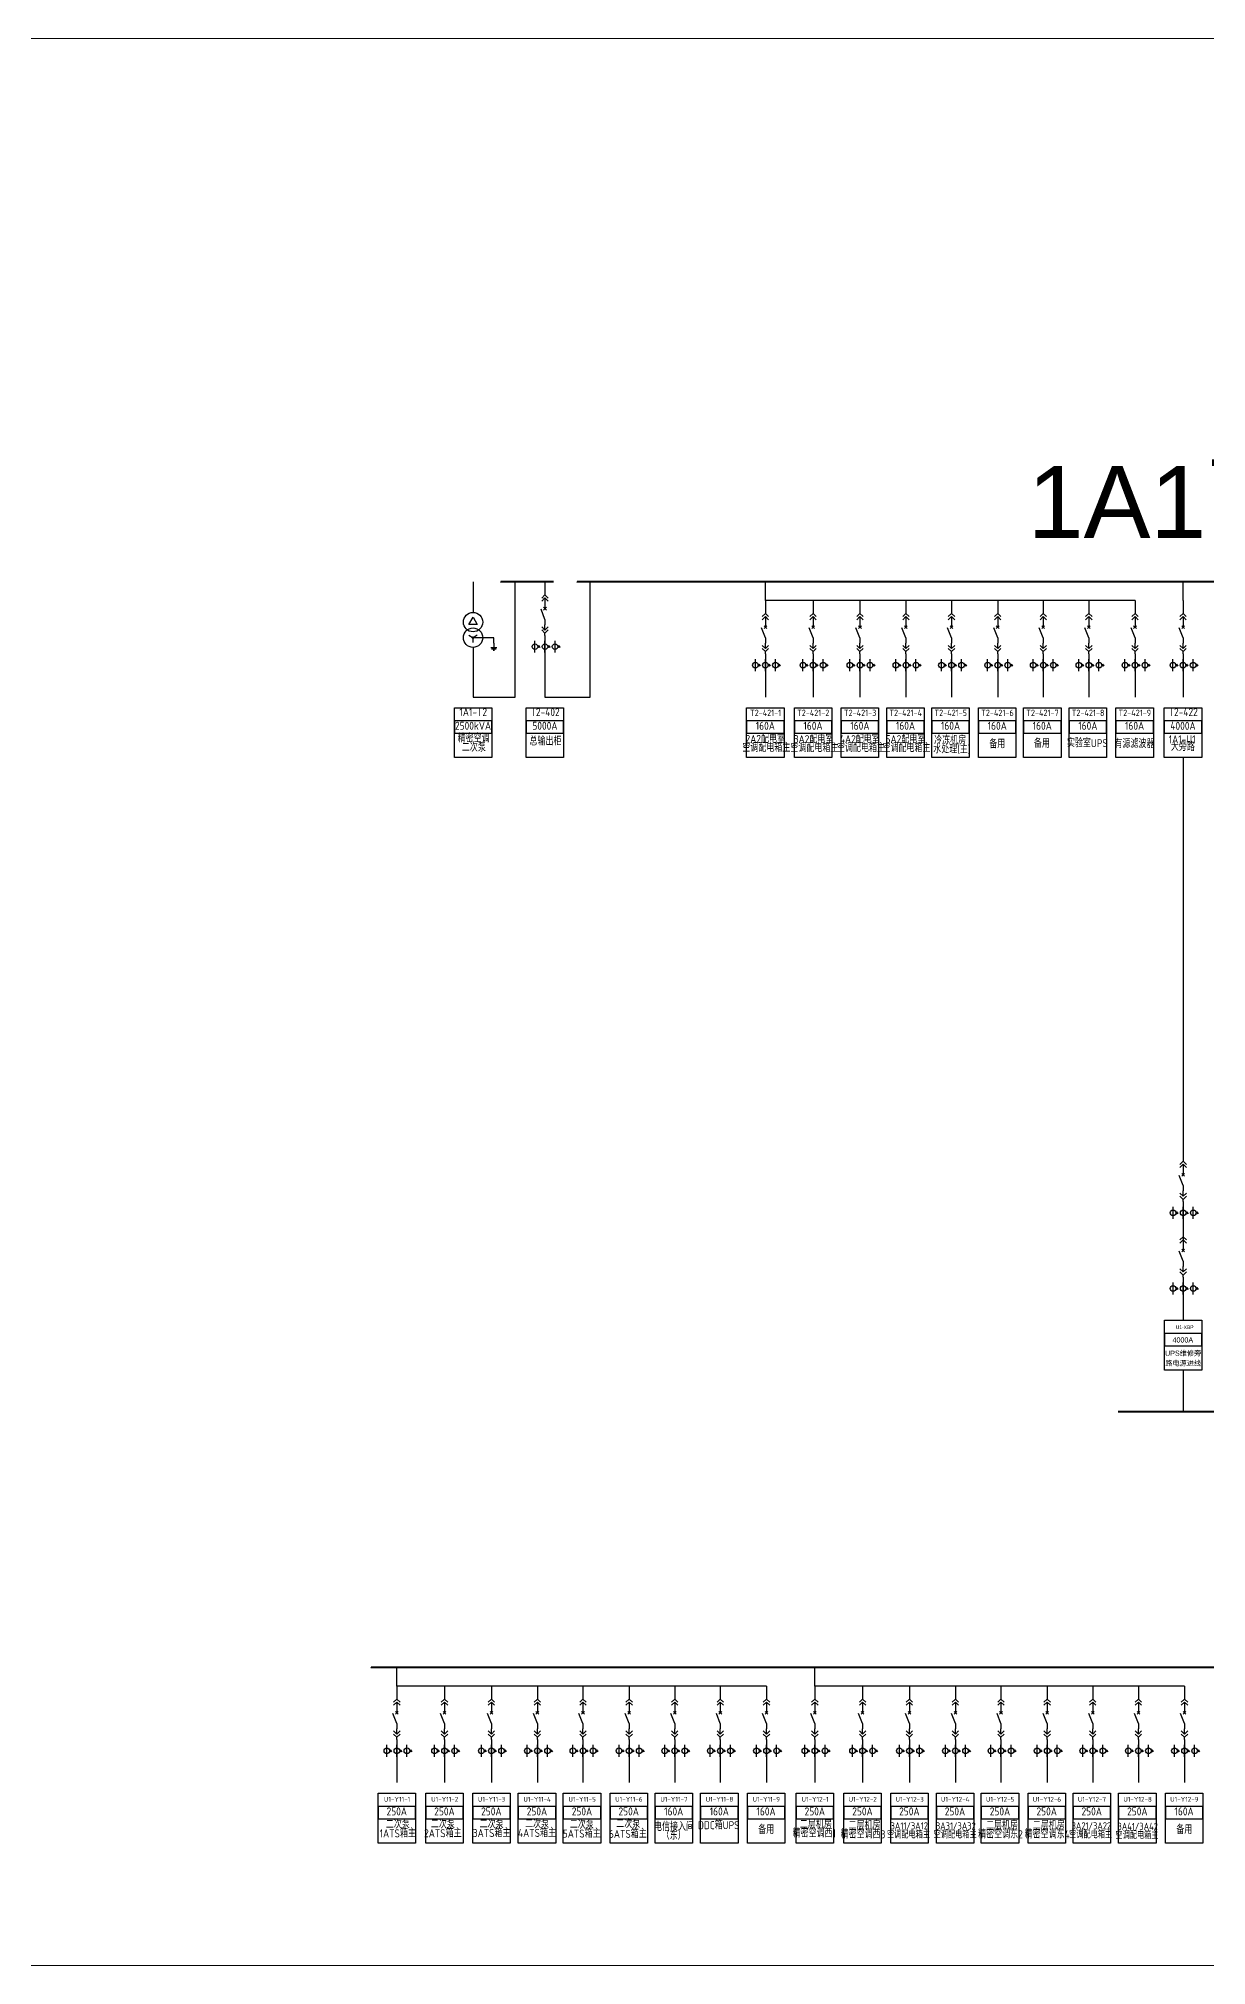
# Model space of a CAD drawing. Header units: millimetres. Extents: x -3460 to -460, y 6070 to 9130.
# Drawn here: x -2309.7 to -2147.1, y 8707.9 to 8976.1 of the extents above; entities that cross this region are included whole.
import ezdxf
from ezdxf.enums import TextEntityAlignment as Align

# ---------------------------------------------------------------- set-up
doc = ezdxf.new("R2010")
doc.units = ezdxf.units.MM
doc.header["$LTSCALE"] = 1000
doc.header["$MEASUREMENT"] = 0
doc.linetypes.add('CENTER', pattern=[2, 1.25, -0.25, 0.25, -0.25])
doc.linetypes.add('CONTINOUS', pattern=[0])
doc.styles.add('HZSONG', font='gbenor.shx', dxfattribs={"height": 1200, "bigfont": 'gbcbig.shx'})
doc.styles.get("Standard").update_dxf_attribs({"font": 'arial.ttf'})

# ---------------------------------------------------------------- blocks, each defined once
blk = doc.blocks.new('DYDQAA05')
at = {"color": 0}
blk.add_lwpolyline([(0, 0), (0, -7)], dxfattribs=at)
blk = doc.blocks.new('DYDQAA03')
at = {"color": 0}
for points in [[(0, 0), (0, -1.5)], [(-2.1, -3.6), (0, -1.5)], [(-2.1, -5.6), (0, -3.5)], [(2.1, -3.6), (0, -1.5)], [(2.1, -5.6), (0, -3.5)], [(0, -3.5), (0, -7)]]:
    blk.add_lwpolyline(points, dxfattribs=at)
blk = doc.blocks.new('DYDQAA09')
at = {"color": 0}
blk.add_lwpolyline([(0, 0), (0, -3.5)], dxfattribs=at)
blk.add_lwpolyline([(0, 0), (0, -3.5)], dxfattribs=at)
blk.add_lwpolyline([(0, 0), (0, -3.5)], dxfattribs=at)
blk.add_lwpolyline([(0, 0), (0, -3.5)], dxfattribs=at)
blk.add_lwpolyline([(0, 0), (0, -3.5)], dxfattribs=at)
blk.add_lwpolyline([(0, 0), (0, -3.5)], dxfattribs=at)
blk.add_lwpolyline([(0, 0), (0, -3.5)], dxfattribs=at)
blk.add_lwpolyline([(0, 0), (0, -3.5)], dxfattribs=at)
blk.add_lwpolyline([(0, 0), (0, -3.5)], dxfattribs=at)
blk = doc.blocks.new('DYDQ0201')
at = {"color": 0}
for points in [[(0.9, -0.9), (-0.9, 0.9)], [(-0.9, -0.9), (0.9, 0.9)], [(0, -7), (-2.6, -0.4)]]:
    blk.add_lwpolyline(points, dxfattribs=at)
blk = doc.blocks.new('DYDQAA04')
at = {"color": 0}
for points in [[(0, -3.5), (0, 0)], [(-2.1, -1.4), (0, -3.5)], [(-2.1, -3.4), (0, -5.5)], [(2.1, -1.4), (0, -3.5)], [(2.1, -3.4), (0, -5.5)], [(0, -7), (0, -5.5)]]:
    blk.add_lwpolyline(points, dxfattribs=at)
blk = doc.blocks.new('A$C03DD39B5')
for p, q in [((417, 475), (283, 392)), ((417, 422), (283, 339)), ((350, 333), (350, 467))]:
    blk.add_line(p, q)
blk.add_lwpolyline([(700, 167), (0, 167)])
blk.add_circle((350, 167), 167)

msp = doc.modelspace()

# ---------------------------------------------------------------- linework, layer by layer
at = {"color": 0}
for p, q in [((-2249.21, 8900.5, 2007.71), (-2249.21, 8896.25, -2603.24)), ((-2249.79, 8894.56, -2603.24), (-2249.21, 8895.58, -2603.24)), ((-2249.79, 8894.56, -2603.24), (-2249.21, 8895.58, -2603.24)), ((-2248.62, 8894.56, -2603.24), (-2249.79, 8894.56, -2603.24)), ((-2249.21, 8895.58, -2603.24), (-2248.62, 8894.56, -2603.24)), ((-2249.79, 8893.07, -2603.24), (-2249.21, 8892.73, -2603.24)), ((-2249.22, 8892.84, -2603.24), (-2249.31, 8892.74, -2603.24)), ((-2249.17, 8892.83, -2603.24), (-2249.3, 8892.7, -2603.24)), ((-2249.25, 8892.83, -2603.24), (-2249.3, 8892.78, -2603.24)), ((-2249.16, 8892.82, -2603.24), (-2249.29, 8892.68, -2603.24)), ((-2249.13, 8892.8, -2603.24), (-2249.27, 8892.66, -2603.24)), ((-2249.12, 8892.79, -2603.24), (-2249.26, 8892.65, -2603.24)), ((-2249.11, 8892.75, -2603.24), (-2249.22, 8892.63, -2603.24)), ((-2248.62, 8893.07, -2603.24), (-2249.21, 8892.73, -2603.24)), ((-2249.21, 8892.06, -2603.24), (-2249.21, 8892.73, -2603.24)), ((-2246.32, 8892.73, -2603.24), (-2249.21, 8892.73, -2603.24)), ((-2249.21, 8891.38, -2603.24), (-2249.21, 8884.47, -2603.24)), ((-2249.1, 8892.73, -2603.24), (-2249.2, 8892.63, -2603.24)), ((-2246.72, 8891.38, -2603.24), (-2245.91, 8891.38, -2603.24)), ((-2246.62, 8891.18, -2603.24), (-2246.01, 8891.18, -2603.24)), ((-2246.42, 8890.98, -2603.24), (-2246.22, 8890.98, -2603.24)), ((-2249.21, 8884.47, -2603.24), (-2243.35, 8884.47, -2603.24))]:
    msp.add_line(p, q, dxfattribs=at)
for p, q in [((-2243.35, 8884.47, -2603.24), (-2243.35, 8900.5, -817.84)), ((-2232.89, 8884.47, -817.84), (-2232.89, 8900.5, -817.84)), ((-2208.49, 8897.92, -2201.12), (-2208.49, 8900.5, -817.84)), ((-2208.49, 8897.92, -2201.12), (-2208.49, 8900.5, -817.84)), ((-2150.32, 8897.92, -2201.17), (-2150.32, 8900.5, -817.89)), ((-2157.01, 8897.92, -2201.17), (-2208.49, 8897.92, -2201.17)), ((-2239.19, 8892.26, -817.84), (-2239.19, 8890.62, -817.84)), ((-2239.19, 8890.62, -817.84), (-2239.19, 8884.47, -817.84)), ((-2208.49, 8889.68, 0.05), (-2208.49, 8888.04, 0.05)), ((-2201.85, 8889.68, 0.05), (-2201.85, 8888.04, 0.05)), ((-2195.32, 8889.68, 0.05), (-2195.32, 8888.04, 0.05)), ((-2188.92, 8889.68, 0.05), (-2188.92, 8888.04, 0.05)), ((-2182.57, 8889.68, 0.05), (-2182.57, 8888.04, 0.05)), ((-2176.14, 8889.68, 0.05), (-2176.14, 8888.04, 0.05)), ((-2169.79, 8889.68, 0.05), (-2169.79, 8888.04, 0.05)), ((-2163.44, 8889.68, 0.05), (-2163.44, 8888.04, 0.05)), ((-2157.01, 8889.68, 0.05), (-2157.01, 8888.04, 0.05)), ((-2150.32, 8889.68, 0.05), (-2150.32, 8888.04, 0.05)), ((-2208.49, 8888.04, 0.05), (-2208.49, 8884.47, 0.05)), ((-2201.85, 8888.04, 0.05), (-2201.85, 8884.47, 0.05)), ((-2195.32, 8888.04, 0.05), (-2195.32, 8884.47, 0.05)), ((-2188.92, 8888.04, 0.05), (-2188.92, 8884.47, 0.05)), ((-2182.57, 8888.04, 0.05), (-2182.57, 8884.47, 0.05)), ((-2176.14, 8888.04, 0.05), (-2176.14, 8884.47, 0.05)), ((-2169.79, 8888.04, 0.05), (-2169.79, 8884.47, 0.05)), ((-2163.44, 8888.04, 0.05), (-2163.44, 8884.47, 0.05)), ((-2157.01, 8888.04, 0.05), (-2157.01, 8884.47, 0.05)), ((-2150.32, 8888.04, 0.05), (-2150.32, 8884.47, 0.05)), ((-2239.19, 8884.47, -817.84), (-2232.89, 8884.47, -817.84)), ((-2150.3, 8813.44, 1312.94), (-2150.3, 8811.8, 1312.94)), ((-2150.3, 8811.8, 1312.94), (-2150.3, 8808.24, 1312.94)), ((-2150.3, 8802.92, 1383.33), (-2150.3, 8801.28, 1383.33)), ((-2150.3, 8801.28, 1383.33), (-2150.3, 8797.71, 1383.33)), ((-2150.3, 8790.76, 1383.33), (-2150.3, 8785.04, 1383.33)), ((-2259.82, 8746.81, -2201.17), (-2259.82, 8749.39, -817.89)), ((-2259.82, 8746.81, -2201.17), (-2259.82, 8749.39, -817.89)), ((-2201.6, 8746.81, -2201.17), (-2201.6, 8749.39, -817.89)), ((-2201.6, 8746.81, -2201.17), (-2201.6, 8749.39, -817.89)), ((-2208.34, 8746.81, -2201.22), (-2259.82, 8746.81, -2201.22)), ((-2150.12, 8746.81, -2201.22), (-2201.6, 8746.81, -2201.22)), ((-2259.82, 8738.57), (-2259.82, 8736.93)), ((-2253.18, 8738.57), (-2253.18, 8736.93)), ((-2246.65, 8738.57), (-2246.65, 8736.93)), ((-2240.25, 8738.57), (-2240.25, 8736.93)), ((-2233.9, 8738.57), (-2233.9, 8736.93)), ((-2227.47, 8738.57), (-2227.47, 8736.93)), ((-2221.12, 8738.57), (-2221.12, 8736.93)), ((-2214.77, 8738.57), (-2214.77, 8736.93)), ((-2208.34, 8738.57), (-2208.34, 8736.93)), ((-2201.6, 8738.57), (-2201.6, 8736.93)), ((-2194.96, 8738.57), (-2194.96, 8736.93)), ((-2188.43, 8738.57), (-2188.43, 8736.93)), ((-2182.03, 8738.57), (-2182.03, 8736.93)), ((-2175.68, 8738.57), (-2175.68, 8736.93)), ((-2169.25, 8738.57), (-2169.25, 8736.93)), ((-2162.9, 8738.57), (-2162.9, 8736.93)), ((-2156.54, 8738.57), (-2156.54, 8736.93)), ((-2150.12, 8738.57), (-2150.12, 8736.93)), ((-2259.82, 8736.93), (-2259.82, 8733.37)), ((-2253.18, 8736.93), (-2253.18, 8733.37)), ((-2246.65, 8736.93), (-2246.65, 8733.37)), ((-2240.25, 8736.93), (-2240.25, 8733.37)), ((-2233.9, 8736.93), (-2233.9, 8733.37)), ((-2227.47, 8736.93), (-2227.47, 8733.37)), ((-2221.12, 8736.93), (-2221.12, 8733.37)), ((-2214.77, 8736.93), (-2214.77, 8733.37)), ((-2208.34, 8736.93), (-2208.34, 8733.37)), ((-2201.6, 8736.93), (-2201.6, 8733.37)), ((-2194.96, 8736.93), (-2194.96, 8733.37)), ((-2188.43, 8736.93), (-2188.43, 8733.37)), ((-2182.03, 8736.93), (-2182.03, 8733.37)), ((-2175.68, 8736.93), (-2175.68, 8733.37)), ((-2169.25, 8736.93), (-2169.25, 8733.37)), ((-2162.9, 8736.93), (-2162.9, 8733.37)), ((-2156.54, 8736.93), (-2156.54, 8733.37)), ((-2150.12, 8736.93), (-2150.12, 8733.37))]:
    msp.add_line(p, q)
at = {"color": 0, "linetype": 'CENTER', "ltscale": 0.5}
msp.add_line((-2246.32, 8891.99, -2603.24), (-2246.32, 8892.73, -2603.24), dxfattribs=at)
at = {"color": 5, "lineweight": 30}
msp.add_line((-2150.32, 8876.03, -817.89), (-2150.3, 8820.03, -817.89), dxfattribs=at)
at = {"color": 1, "lineweight": 40}
msp.add_line((-2159.37, 8785.04, 1383.33), (-2085.51, 8785.04, 1383.33), dxfattribs=at)
at = {"color": 1, "lineweight": 13, "ltscale": 0.001071}
msp.add_lwpolyline([(-2600.55, 8976.13), (-1987.31, 8976.13), (-1987.31, 8707.91), (-2600.55, 8707.91)], close=True, dxfattribs=at)
at = {"color": 1, "lineweight": 40, "ltscale": 100}
for points, elevation in [([(-2237.99, 8900.5), (-2245.36, 8900.5), (-2245.36, 8900.5)], -817.84), ([(-2027.23, 8900.5), (-2234.71, 8900.5), (-2234.71, 8900.5)], -817.84), ([(-2028.88, 8749.39), (-2263.41, 8749.39), (-2263.41, 8749.39)], -817.89)]:
    msp.add_lwpolyline(points, dxfattribs=dict(at, elevation=elevation))
at = {"color": 0, "elevation": -2603.24}
msp.add_lwpolyline([(-2246.32, 8891.99), (-2246.32, 8891.38)], dxfattribs=at)
at = {"color": 0, "elevation": -1635.78}
msp.add_lwpolyline([(-2251.81, 8882.98), (-2246.6, 8882.98), (-2246.6, 8876.03), (-2251.81, 8876.03)], close=True, dxfattribs=at)
for points, elevation in [([(-2251.81, 8879.43), (-2246.6, 8879.43), (-2246.6, 8881.17), (-2251.81, 8881.17)], -1635.78), ([(-2241.8, 8882.98), (-2236.59, 8882.98), (-2236.59, 8876.03), (-2241.8, 8876.03)], -1635.78), ([(-2241.8, 8879.43), (-2236.59, 8879.43), (-2236.59, 8881.17), (-2241.8, 8881.17)], -1635.78), ([(-2211.1, 8882.98), (-2205.89, 8882.98), (-2205.89, 8876.03), (-2211.1, 8876.03)], -817.89), ([(-2211.1, 8879.43), (-2205.89, 8879.43), (-2205.89, 8881.17), (-2211.1, 8881.17)], -817.89), ([(-2204.46, 8882.98), (-2199.25, 8882.98), (-2199.25, 8876.03), (-2204.46, 8876.03)], -817.89), ([(-2204.46, 8879.43), (-2199.25, 8879.43), (-2199.25, 8881.17), (-2204.46, 8881.17)], -817.89), ([(-2197.93, 8882.98), (-2192.72, 8882.98), (-2192.72, 8876.03), (-2197.93, 8876.03)], -817.89), ([(-2197.93, 8879.43), (-2192.72, 8879.43), (-2192.72, 8881.17), (-2197.93, 8881.17)], -817.89), ([(-2191.58, 8882.98), (-2186.37, 8882.98), (-2186.37, 8876.03), (-2191.58, 8876.03)], -817.89), ([(-2191.58, 8879.43), (-2186.37, 8879.43), (-2186.37, 8881.17), (-2191.58, 8881.17)], -817.89), ([(-2185.31, 8882.98), (-2180.1, 8882.98), (-2180.1, 8876.03), (-2185.31, 8876.03)], -817.89), ([(-2185.31, 8879.43), (-2180.1, 8879.43), (-2180.1, 8881.17), (-2185.31, 8881.17)], -817.89), ([(-2178.8, 8882.98), (-2173.59, 8882.98), (-2173.59, 8876.03), (-2178.8, 8876.03)], -817.89), ([(-2178.8, 8879.43), (-2173.59, 8879.43), (-2173.59, 8881.17), (-2178.8, 8881.17)], -817.89), ([(-2172.53, 8882.98), (-2167.32, 8882.98), (-2167.32, 8876.03), (-2172.53, 8876.03)], -817.89), ([(-2172.53, 8879.43), (-2167.32, 8879.43), (-2167.32, 8881.17), (-2172.53, 8881.17)], -817.89), ([(-2166.18, 8882.98), (-2160.97, 8882.98), (-2160.97, 8876.03), (-2166.18, 8876.03)], -817.89), ([(-2166.18, 8879.43), (-2160.97, 8879.43), (-2160.97, 8881.17), (-2166.18, 8881.17)], -817.89), ([(-2159.67, 8882.98), (-2154.46, 8882.98), (-2154.46, 8876.03), (-2159.67, 8876.03)], -817.89), ([(-2159.67, 8879.43), (-2154.46, 8879.43), (-2154.46, 8881.17), (-2159.67, 8881.17)], -817.89), ([(-2152.93, 8882.98), (-2147.72, 8882.98), (-2147.72, 8876.03), (-2152.93, 8876.03)], -817.89), ([(-2152.93, 8879.43), (-2147.72, 8879.43), (-2147.72, 8881.17), (-2152.93, 8881.17)], -817.89), ([(-2152.91, 8797.71), (-2147.7, 8797.71), (-2147.7, 8790.76), (-2152.91, 8790.76)], 1383.33), ([(-2152.91, 8794.16), (-2147.7, 8794.16), (-2147.7, 8795.89), (-2152.91, 8795.89)], 1383.33), ([(-2262.42, 8731.88), (-2257.22, 8731.88), (-2257.22, 8724.92), (-2262.42, 8724.92)], -817.94), ([(-2255.79, 8731.88), (-2250.58, 8731.88), (-2250.58, 8724.92), (-2255.79, 8724.92)], -817.94), ([(-2249.26, 8731.88), (-2244.05, 8731.88), (-2244.05, 8724.92), (-2249.26, 8724.92)], -817.94), ([(-2242.91, 8731.88), (-2237.7, 8731.88), (-2237.7, 8724.92), (-2242.91, 8724.92)], -817.94), ([(-2236.64, 8731.88), (-2231.43, 8731.88), (-2231.43, 8724.92), (-2236.64, 8724.92)], -817.94), ([(-2230.13, 8731.88), (-2224.92, 8731.88), (-2224.92, 8724.92), (-2230.13, 8724.92)], -817.94), ([(-2223.86, 8731.88), (-2218.65, 8731.88), (-2218.65, 8724.92), (-2223.86, 8724.92)], -817.94), ([(-2217.51, 8731.88), (-2212.3, 8731.88), (-2212.3, 8724.92), (-2217.51, 8724.92)], -817.94), ([(-2211, 8731.88), (-2205.79, 8731.88), (-2205.79, 8724.92), (-2211, 8724.92)], -817.94), ([(-2204.2, 8731.88), (-2198.99, 8731.88), (-2198.99, 8724.92), (-2204.2, 8724.92)], -817.94), ([(-2197.56, 8731.88), (-2192.35, 8731.88), (-2192.35, 8724.92), (-2197.56, 8724.92)], -817.94), ([(-2191.03, 8731.88), (-2185.82, 8731.88), (-2185.82, 8724.92), (-2191.03, 8724.92)], -817.94), ([(-2184.68, 8731.88), (-2179.48, 8731.88), (-2179.48, 8724.92), (-2184.68, 8724.92)], -817.94), ([(-2178.42, 8731.88), (-2173.21, 8731.88), (-2173.21, 8724.92), (-2178.42, 8724.92)], -817.94), ([(-2171.91, 8731.88), (-2166.7, 8731.88), (-2166.7, 8724.92), (-2171.91, 8724.92)], -817.94), ([(-2165.64, 8731.88), (-2160.43, 8731.88), (-2160.43, 8724.92), (-2165.64, 8724.92)], -817.94), ([(-2159.29, 8731.88), (-2154.08, 8731.88), (-2154.08, 8724.92), (-2159.29, 8724.92)], -817.94), ([(-2152.78, 8731.88), (-2147.57, 8731.88), (-2147.57, 8724.92), (-2152.78, 8724.92)], -817.94), ([(-2262.42, 8728.32), (-2257.22, 8728.32), (-2257.22, 8730.06), (-2262.42, 8730.06)], -817.94), ([(-2255.79, 8728.32), (-2250.58, 8728.32), (-2250.58, 8730.06), (-2255.79, 8730.06)], -817.94), ([(-2249.26, 8728.32), (-2244.05, 8728.32), (-2244.05, 8730.06), (-2249.26, 8730.06)], -817.94), ([(-2242.91, 8728.32), (-2237.7, 8728.32), (-2237.7, 8730.06), (-2242.91, 8730.06)], -817.94), ([(-2236.64, 8728.32), (-2231.43, 8728.32), (-2231.43, 8730.06), (-2236.64, 8730.06)], -817.94), ([(-2230.13, 8728.32), (-2224.92, 8728.32), (-2224.92, 8730.06), (-2230.13, 8730.06)], -817.94), ([(-2223.86, 8728.32), (-2218.65, 8728.32), (-2218.65, 8730.06), (-2223.86, 8730.06)], -817.94), ([(-2217.51, 8728.32), (-2212.3, 8728.32), (-2212.3, 8730.06), (-2217.51, 8730.06)], -817.94), ([(-2211, 8728.32), (-2205.79, 8728.32), (-2205.79, 8730.06), (-2211, 8730.06)], -817.94), ([(-2204.2, 8728.32), (-2198.99, 8728.32), (-2198.99, 8730.06), (-2204.2, 8730.06)], -817.94), ([(-2197.56, 8728.32), (-2192.35, 8728.32), (-2192.35, 8730.06), (-2197.56, 8730.06)], -817.94), ([(-2191.03, 8728.32), (-2185.82, 8728.32), (-2185.82, 8730.06), (-2191.03, 8730.06)], -817.94), ([(-2184.68, 8728.32), (-2179.48, 8728.32), (-2179.48, 8730.06), (-2184.68, 8730.06)], -817.94), ([(-2178.42, 8728.32), (-2173.21, 8728.32), (-2173.21, 8730.06), (-2178.42, 8730.06)], -817.94), ([(-2171.91, 8728.32), (-2166.7, 8728.32), (-2166.7, 8730.06), (-2171.91, 8730.06)], -817.94), ([(-2165.64, 8728.32), (-2160.43, 8728.32), (-2160.43, 8730.06), (-2165.64, 8730.06)], -817.94), ([(-2159.29, 8728.32), (-2154.08, 8728.32), (-2154.08, 8730.06), (-2159.29, 8730.06)], -817.94), ([(-2152.78, 8728.32), (-2147.57, 8728.32), (-2147.57, 8730.06), (-2152.78, 8730.06)], -817.94)]:
    msp.add_lwpolyline(points, close=True, dxfattribs=dict(elevation=elevation))
at = {"color": 0, "linetype": 'CONTINOUS'}
for centre in [(-2249.21, 8894.9, -2603.24), (-2249.21, 8892.73, -2603.24)]:
    msp.add_circle(centre, 1.35, dxfattribs=at)
at = {"color": 0}
msp.add_circle((-2249.21, 8892.73, -2603.24), 0.101, dxfattribs=at)

# ---------------------------------------------------------------- block references
at = {"xscale": 0.2128962921302706, "yscale": 0.2128962921302706, "zscale": 0.2128962921302706}
for name, p in [('DYDQAA05', (-2239.19, 8900.5, -3019.07)), ('DYDQ0201', (-2239.19, 8896.77, -3019.07)), ('DYDQAA03', (-2239.19, 8899.01, -3019.07)), ('DYDQAA09', (-2239.19, 8897.52, -3019.07)), ('DYDQAA05', (-2208.49, 8897.92, -2201.17)), ('DYDQAA05', (-2201.85, 8897.92, -2201.17)), ('DYDQAA05', (-2195.32, 8897.92, -2201.17)), ('DYDQAA05', (-2188.92, 8897.92, -2201.17)), ('DYDQAA05', (-2182.57, 8897.92, -2201.17)), ('DYDQAA05', (-2176.14, 8897.92, -2201.17)), ('DYDQAA05', (-2169.79, 8897.92, -2201.17)), ('DYDQAA05', (-2163.44, 8897.92, -2201.17)), ('DYDQAA05', (-2157.01, 8897.92, -2201.17)), ('DYDQAA05', (-2150.32, 8897.92, -2201.17)), ('DYDQAA04', (-2239.19, 8894.54, -3019.07)), ('DYDQAA09', (-2239.19, 8895.28, -3019.07)), ('DYDQ0201', (-2208.49, 8894.19, -2201.17)), ('DYDQAA03', (-2208.49, 8896.43, -2201.17)), ('DYDQAA09', (-2208.49, 8894.94, -2201.17)), ('DYDQ0201', (-2201.85, 8894.19, -2201.17)), ('DYDQAA03', (-2201.85, 8896.43, -2201.17)), ('DYDQAA09', (-2201.85, 8894.94, -2201.17)), ('DYDQ0201', (-2195.32, 8894.19, -2201.17)), ('DYDQAA03', (-2195.32, 8896.43, -2201.17)), ('DYDQAA09', (-2195.32, 8894.94, -2201.17)), ('DYDQ0201', (-2188.92, 8894.19, -2201.17)), ('DYDQAA03', (-2188.92, 8896.43, -2201.17)), ('DYDQAA09', (-2188.92, 8894.94, -2201.17)), ('DYDQ0201', (-2182.57, 8894.19, -2201.17)), ('DYDQAA03', (-2182.57, 8896.43, -2201.17)), ('DYDQAA09', (-2182.57, 8894.94, -2201.17)), ('DYDQ0201', (-2176.14, 8894.19, -2201.17)), ('DYDQAA03', (-2176.14, 8896.43, -2201.17)), ('DYDQAA09', (-2176.14, 8894.94, -2201.17)), ('DYDQ0201', (-2169.79, 8894.19, -2201.17)), ('DYDQAA03', (-2169.79, 8896.43, -2201.17)), ('DYDQAA09', (-2169.79, 8894.94, -2201.17)), ('DYDQ0201', (-2163.44, 8894.19, -2201.17)), ('DYDQAA03', (-2163.44, 8896.43, -2201.17)), ('DYDQAA09', (-2163.44, 8894.94, -2201.17)), ('DYDQ0201', (-2157.01, 8894.19, -2201.17)), ('DYDQAA03', (-2157.01, 8896.43, -2201.17)), ('DYDQAA09', (-2157.01, 8894.94, -2201.17)), ('DYDQ0201', (-2150.32, 8894.19, -2201.17)), ('DYDQAA03', (-2150.32, 8896.43, -2201.17)), ('DYDQAA09', (-2150.32, 8894.94, -2201.17)), ('DYDQAA09', (-2239.19, 8893.05, -3019.07)), ('DYDQAA04', (-2208.49, 8891.96, -2201.17)), ('DYDQAA09', (-2208.49, 8892.7, -2201.17)), ('DYDQAA04', (-2201.85, 8891.96, -2201.17)), ('DYDQAA09', (-2201.85, 8892.7, -2201.17)), ('DYDQAA04', (-2195.32, 8891.96, -2201.17)), ('DYDQAA09', (-2195.32, 8892.7, -2201.17)), ('DYDQAA04', (-2188.92, 8891.96, -2201.17)), ('DYDQAA09', (-2188.92, 8892.7, -2201.17)), ('DYDQAA04', (-2182.57, 8891.96, -2201.17)), ('DYDQAA09', (-2182.57, 8892.7, -2201.17)), ('DYDQAA04', (-2176.14, 8891.96, -2201.17)), ('DYDQAA09', (-2176.14, 8892.7, -2201.17)), ('DYDQAA04', (-2169.79, 8891.96, -2201.17)), ('DYDQAA09', (-2169.79, 8892.7, -2201.17)), ('DYDQAA04', (-2163.44, 8891.96, -2201.17)), ('DYDQAA09', (-2163.44, 8892.7, -2201.17)), ('DYDQAA04', (-2157.01, 8891.96, -2201.17)), ('DYDQAA09', (-2157.01, 8892.7, -2201.17)), ('DYDQAA04', (-2150.32, 8891.96, -2201.17)), ('DYDQAA09', (-2150.32, 8892.7, -2201.17)), ('DYDQAA09', (-2208.49, 8890.47, -2201.17)), ('DYDQAA09', (-2201.85, 8890.47, -2201.17)), ('DYDQAA09', (-2195.32, 8890.47, -2201.17)), ('DYDQAA09', (-2188.92, 8890.47, -2201.17)), ('DYDQAA09', (-2182.57, 8890.47, -2201.17)), ('DYDQAA09', (-2176.14, 8890.47, -2201.17)), ('DYDQAA09', (-2169.79, 8890.47, -2201.17)), ('DYDQAA09', (-2163.44, 8890.47, -2201.17)), ('DYDQAA09', (-2157.01, 8890.47, -2201.17)), ('DYDQAA09', (-2150.32, 8890.47, -2201.17)), ('DYDQAA03', (-2150.3, 8820.19, -888.28)), ('DYDQ0201', (-2150.3, 8817.96, -888.28)), ('DYDQAA09', (-2150.3, 8818.7, -888.28)), ('DYDQAA09', (-2150.3, 8816.47, -888.28)), ('DYDQAA04', (-2150.3, 8815.72, -888.28)), ('DYDQAA09', (-2150.3, 8814.23, -888.28)), ('DYDQAA03', (-2150.3, 8809.66, -817.89)), ('DYDQ0201', (-2150.3, 8807.43, -817.89)), ('DYDQAA09', (-2150.3, 8808.17, -817.89)), ('DYDQAA09', (-2150.3, 8805.94, -817.89)), ('DYDQAA04', (-2150.3, 8805.19, -817.89)), ('DYDQAA09', (-2150.3, 8803.7, -817.89)), ('DYDQAA05', (-2259.82, 8746.81, -2201.22)), ('DYDQAA05', (-2253.18, 8746.81, -2201.22)), ('DYDQAA05', (-2246.65, 8746.81, -2201.22)), ('DYDQAA05', (-2240.25, 8746.81, -2201.22)), ('DYDQAA05', (-2233.9, 8746.81, -2201.22)), ('DYDQAA05', (-2227.47, 8746.81, -2201.22)), ('DYDQAA05', (-2221.12, 8746.81, -2201.22)), ('DYDQAA05', (-2214.77, 8746.81, -2201.22)), ('DYDQAA05', (-2208.34, 8746.81, -2201.22)), ('DYDQAA05', (-2201.6, 8746.81, -2201.22)), ('DYDQAA05', (-2194.96, 8746.81, -2201.22)), ('DYDQAA05', (-2188.43, 8746.81, -2201.22)), ('DYDQAA05', (-2182.03, 8746.81, -2201.22)), ('DYDQAA05', (-2175.68, 8746.81, -2201.22)), ('DYDQAA05', (-2169.25, 8746.81, -2201.22)), ('DYDQAA05', (-2162.9, 8746.81, -2201.22)), ('DYDQAA05', (-2156.54, 8746.81, -2201.22)), ('DYDQAA05', (-2150.12, 8746.81, -2201.22)), ('DYDQAA03', (-2259.82, 8745.32, -2201.22)), ('DYDQAA03', (-2253.18, 8745.32, -2201.22)), ('DYDQAA03', (-2246.65, 8745.32, -2201.22)), ('DYDQAA03', (-2240.25, 8745.32, -2201.22)), ('DYDQAA03', (-2233.9, 8745.32, -2201.22)), ('DYDQAA03', (-2227.47, 8745.32, -2201.22)), ('DYDQAA03', (-2221.12, 8745.32, -2201.22)), ('DYDQAA03', (-2214.77, 8745.32, -2201.22)), ('DYDQAA03', (-2208.34, 8745.32, -2201.22)), ('DYDQAA03', (-2201.6, 8745.32, -2201.22)), ('DYDQAA03', (-2194.96, 8745.32, -2201.22)), ('DYDQAA03', (-2188.43, 8745.32, -2201.22)), ('DYDQAA03', (-2182.03, 8745.32, -2201.22)), ('DYDQAA03', (-2175.68, 8745.32, -2201.22)), ('DYDQAA03', (-2169.25, 8745.32, -2201.22)), ('DYDQAA03', (-2162.9, 8745.32, -2201.22)), ('DYDQAA03', (-2156.54, 8745.32, -2201.22)), ('DYDQAA03', (-2150.12, 8745.32, -2201.22)), ('DYDQ0201', (-2259.82, 8743.09, -2201.22)), ('DYDQAA09', (-2259.82, 8743.83, -2201.22)), ('DYDQAA09', (-2259.82, 8741.59, -2201.22)), ('DYDQ0201', (-2253.18, 8743.09, -2201.22)), ('DYDQAA09', (-2253.18, 8743.83, -2201.22)), ('DYDQAA09', (-2253.18, 8741.59, -2201.22)), ('DYDQ0201', (-2246.65, 8743.09, -2201.22)), ('DYDQAA09', (-2246.65, 8743.83, -2201.22)), ('DYDQAA09', (-2246.65, 8741.59, -2201.22)), ('DYDQ0201', (-2240.25, 8743.09, -2201.22)), ('DYDQAA09', (-2240.25, 8743.83, -2201.22)), ('DYDQAA09', (-2240.25, 8741.59, -2201.22)), ('DYDQ0201', (-2233.9, 8743.09, -2201.22)), ('DYDQAA09', (-2233.9, 8743.83, -2201.22)), ('DYDQAA09', (-2233.9, 8741.59, -2201.22)), ('DYDQ0201', (-2227.47, 8743.09, -2201.22)), ('DYDQAA09', (-2227.47, 8743.83, -2201.22)), ('DYDQAA09', (-2227.47, 8741.59, -2201.22)), ('DYDQ0201', (-2221.12, 8743.09, -2201.22)), ('DYDQAA09', (-2221.12, 8743.83, -2201.22)), ('DYDQAA09', (-2221.12, 8741.59, -2201.22)), ('DYDQ0201', (-2214.77, 8743.09, -2201.22)), ('DYDQAA09', (-2214.77, 8743.83, -2201.22)), ('DYDQAA09', (-2214.77, 8741.59, -2201.22)), ('DYDQ0201', (-2208.34, 8743.09, -2201.22)), ('DYDQAA09', (-2208.34, 8743.83, -2201.22)), ('DYDQAA09', (-2208.34, 8741.59, -2201.22)), ('DYDQ0201', (-2201.6, 8743.09, -2201.22)), ('DYDQAA09', (-2201.6, 8743.83, -2201.22)), ('DYDQAA09', (-2201.6, 8741.59, -2201.22)), ('DYDQ0201', (-2194.96, 8743.09, -2201.22)), ('DYDQAA09', (-2194.96, 8743.83, -2201.22)), ('DYDQAA09', (-2194.96, 8741.59, -2201.22)), ('DYDQ0201', (-2188.43, 8743.09, -2201.22)), ('DYDQAA09', (-2188.43, 8743.83, -2201.22)), ('DYDQAA09', (-2188.43, 8741.59, -2201.22)), ('DYDQ0201', (-2182.03, 8743.09, -2201.22)), ('DYDQAA09', (-2182.03, 8743.83, -2201.22)), ('DYDQAA09', (-2182.03, 8741.59, -2201.22)), ('DYDQ0201', (-2175.68, 8743.09, -2201.22)), ('DYDQAA09', (-2175.68, 8743.83, -2201.22)), ('DYDQAA09', (-2175.68, 8741.59, -2201.22)), ('DYDQ0201', (-2169.25, 8743.09, -2201.22)), ('DYDQAA09', (-2169.25, 8743.83, -2201.22)), ('DYDQAA09', (-2169.25, 8741.59, -2201.22)), ('DYDQ0201', (-2162.9, 8743.09, -2201.22)), ('DYDQAA09', (-2162.9, 8743.83, -2201.22)), ('DYDQAA09', (-2162.9, 8741.59, -2201.22)), ('DYDQ0201', (-2156.54, 8743.09, -2201.22)), ('DYDQAA09', (-2156.54, 8743.83, -2201.22)), ('DYDQAA09', (-2156.54, 8741.59, -2201.22)), ('DYDQ0201', (-2150.12, 8743.09, -2201.22)), ('DYDQAA09', (-2150.12, 8743.83, -2201.22)), ('DYDQAA09', (-2150.12, 8741.59, -2201.22)), ('DYDQAA04', (-2259.82, 8740.85, -2201.22)), ('DYDQAA09', (-2259.82, 8739.36, -2201.22)), ('DYDQAA04', (-2253.18, 8740.85, -2201.22)), ('DYDQAA09', (-2253.18, 8739.36, -2201.22)), ('DYDQAA04', (-2246.65, 8740.85, -2201.22)), ('DYDQAA09', (-2246.65, 8739.36, -2201.22)), ('DYDQAA04', (-2240.25, 8740.85, -2201.22)), ('DYDQAA09', (-2240.25, 8739.36, -2201.22)), ('DYDQAA04', (-2233.9, 8740.85, -2201.22)), ('DYDQAA09', (-2233.9, 8739.36, -2201.22)), ('DYDQAA04', (-2227.47, 8740.85, -2201.22)), ('DYDQAA09', (-2227.47, 8739.36, -2201.22)), ('DYDQAA04', (-2221.12, 8740.85, -2201.22)), ('DYDQAA09', (-2221.12, 8739.36, -2201.22)), ('DYDQAA04', (-2214.77, 8740.85, -2201.22)), ('DYDQAA09', (-2214.77, 8739.36, -2201.22)), ('DYDQAA04', (-2208.34, 8740.85, -2201.22)), ('DYDQAA09', (-2208.34, 8739.36, -2201.22)), ('DYDQAA04', (-2201.6, 8740.85, -2201.22)), ('DYDQAA09', (-2201.6, 8739.36, -2201.22)), ('DYDQAA04', (-2194.96, 8740.85, -2201.22)), ('DYDQAA09', (-2194.96, 8739.36, -2201.22)), ('DYDQAA04', (-2188.43, 8740.85, -2201.22)), ('DYDQAA09', (-2188.43, 8739.36, -2201.22)), ('DYDQAA04', (-2182.03, 8740.85, -2201.22)), ('DYDQAA09', (-2182.03, 8739.36, -2201.22)), ('DYDQAA04', (-2175.68, 8740.85, -2201.22)), ('DYDQAA09', (-2175.68, 8739.36, -2201.22)), ('DYDQAA04', (-2169.25, 8740.85, -2201.22)), ('DYDQAA09', (-2169.25, 8739.36, -2201.22)), ('DYDQAA04', (-2162.9, 8740.85, -2201.22)), ('DYDQAA09', (-2162.9, 8739.36, -2201.22)), ('DYDQAA04', (-2156.54, 8740.85, -2201.22)), ('DYDQAA09', (-2156.54, 8739.36, -2201.22)), ('DYDQAA04', (-2150.12, 8740.85, -2201.22)), ('DYDQAA09', (-2150.12, 8739.36, -2201.22))]:
    msp.add_blockref(name, p, dxfattribs=at)
at = {"linetype": 'Continuous', "xscale": 0.00233888397733859, "yscale": 0.00233888397733859, "zscale": 0.00233888397733859, "rotation": 270}
for p in [(-2240.98, 8892.3, -817.84), (-2239.58, 8892.3, -817.84), (-2238.18, 8892.3, -817.84), (-2210.28, 8889.72, 0.05), (-2208.88, 8889.72, 0.05), (-2207.48, 8889.72, 0.05), (-2203.65, 8889.72, 0.05), (-2202.24, 8889.72, 0.05), (-2200.84, 8889.72, 0.05), (-2197.12, 8889.72, 0.05), (-2195.71, 8889.72, 0.05), (-2194.31, 8889.72, 0.05), (-2190.71, 8889.72, 0.05), (-2189.31, 8889.72, 0.05), (-2187.91, 8889.72, 0.05), (-2184.36, 8889.72, 0.05), (-2182.96, 8889.72, 0.05), (-2181.56, 8889.72, 0.05), (-2177.93, 8889.72, 0.05), (-2176.53, 8889.72, 0.05), (-2175.13, 8889.72, 0.05), (-2171.58, 8889.72, 0.05), (-2170.18, 8889.72, 0.05), (-2168.78, 8889.72, 0.05), (-2165.23, 8889.72, 0.05), (-2163.83, 8889.72, 0.05), (-2162.42, 8889.72, 0.05), (-2158.8, 8889.72, 0.05), (-2157.4, 8889.72, 0.05), (-2156, 8889.72, 0.05), (-2152.12, 8889.72, 0.05), (-2150.71, 8889.72, 0.05), (-2149.31, 8889.72, 0.05), (-2152.1, 8813.49, 1312.94), (-2150.69, 8813.49, 1312.94), (-2149.29, 8813.49, 1312.94), (-2152.1, 8802.96, 1383.33), (-2150.69, 8802.96, 1383.33), (-2149.29, 8802.96, 1383.33), (-2261.61, 8738.61), (-2260.21, 8738.61), (-2258.81, 8738.61), (-2254.97, 8738.61), (-2253.57, 8738.61), (-2252.17, 8738.61), (-2248.44, 8738.61), (-2247.04, 8738.61), (-2245.64, 8738.61), (-2242.04, 8738.61), (-2240.64, 8738.61), (-2239.23, 8738.61), (-2235.69, 8738.61), (-2234.29, 8738.61), (-2232.88, 8738.61), (-2229.26, 8738.61), (-2227.86, 8738.61), (-2226.46, 8738.61), (-2222.91, 8738.61), (-2221.51, 8738.61), (-2220.11, 8738.61), (-2216.56, 8738.61), (-2215.16, 8738.61), (-2213.75, 8738.61), (-2210.13, 8738.61), (-2208.73, 8738.61), (-2207.32, 8738.61), (-2203.39, 8738.61), (-2201.99, 8738.61), (-2200.58, 8738.61), (-2196.75, 8738.61), (-2195.35, 8738.61), (-2193.95, 8738.61), (-2190.22, 8738.61), (-2188.82, 8738.61), (-2187.42, 8738.61), (-2183.82, 8738.61), (-2182.42, 8738.61), (-2181.01, 8738.61), (-2177.47, 8738.61), (-2176.07, 8738.61), (-2174.66, 8738.61), (-2171.04, 8738.61), (-2169.64, 8738.61), (-2168.23, 8738.61), (-2164.69, 8738.61), (-2163.29, 8738.61), (-2161.88, 8738.61), (-2158.34, 8738.61), (-2156.93, 8738.61), (-2155.53, 8738.61), (-2151.91, 8738.61), (-2150.51, 8738.61), (-2149.1, 8738.61)]:
    msp.add_blockref('A$C03DD39B5', p, dxfattribs=at)

# ---------------------------------------------------------------- texts
at = {"color": 7, "lineweight": 0, "style": 'HZSONG'}
for s, height, p in [('2500kVA', 1.114, (-2249.21, 8879.91, -3019.07)), ('T2-402', 1.114, (-2239.17, 8881.82, -3019.07)), ('5000A', 1.114, (-2239.2, 8879.91, -3019.07)), ('T2-421-1', 0.891, (-2208.46, 8881.82, -2201.17)), ('160A', 1.114, (-2208.5, 8879.91, -2201.17)), ('T2-421-2', 0.891, (-2201.83, 8881.82, -2201.17)), ('160A', 1.114, (-2201.86, 8879.91, -2201.17)), ('T2-421-3', 0.891, (-2195.3, 8881.82, -2201.17)), ('160A', 1.114, (-2195.33, 8879.91, -2201.17)), ('T2-421-4', 0.891, (-2188.95, 8881.82, -2201.17)), ('160A', 1.114, (-2188.98, 8879.91, -2201.17)), ('T2-421-5', 0.891, (-2182.68, 8881.82, -2201.17)), ('160A', 1.114, (-2182.71, 8879.91, -2201.17)), ('T2-421-6', 0.891, (-2176.17, 8881.82, -2201.17)), ('160A', 1.114, (-2176.2, 8879.91, -2201.17)), ('T2-421-7', 0.891, (-2169.9, 8881.82, -2201.17)), ('160A', 1.114, (-2169.93, 8879.91, -2201.17)), ('T2-421-8', 0.891, (-2163.55, 8881.82, -2201.17)), ('160A', 1.114, (-2163.58, 8879.91, -2201.17)), ('T2-421-9', 0.891, (-2157.04, 8881.82, -2201.17)), ('160A', 1.114, (-2157.07, 8879.91, -2201.17)), ('T2-422', 1.114, (-2150.3, 8881.82, -2201.17)), ('4000A', 1.114, (-2150.33, 8879.91, -2201.17)), ('精密空调', 1.114, (-2249.13, 8878.16, -3019.07)), ('二次泵', 1.114, (-2249.1, 8876.88, -3122.41)), ('总输出柜', 1.114, (-2239.12, 8877.74, -3019.07)), ('2A2配电室', 1.114, (-2208.51, 8878.08, -1822.37)), ('空调配电箱主', 1.114, (-2208.36, 8876.85, -1696.07)), ('空调配电箱主', 1.114, (-2201.67, 8876.82, -1696.07)), ('3A2配电室', 1.114, (-2201.78, 8878.05, -1822.37)), ('4A2配电室', 1.114, (-2195.34, 8878.05, 1228.05)), ('空调配电箱主', 1.114, (-2195.19, 8876.82, 1354.35)), ('5A2配电室', 1.114, (-2188.99, 8878.05, 1228.05)), ('空调配电箱主', 1.114, (-2188.84, 8876.82, 1354.35)), ('冷冻机房', 1.114, (-2182.76, 8877.87, -1822.37)), ('备用', 1.114, (-2176.2, 8877.36, -2201.17)), ('备用', 1.114, (-2169.98, 8877.43, -2201.17)), ('实验室UPS', 1.114, (-2163.65, 8877.49, -2201.17)), ('有源滤波器', 1.114, (-2157.08, 8877.39, -1948.62)), ('1A1-U1', 1.114, (-2150.45, 8878.02, 0.05)), ('大旁路', 1.114, (-2150.35, 8876.98, -2201.17)), ('水处理(主)', 1.114, (-2182.53, 8876.64, -1696.07)), ('U1-Y11-1', 0.668, (-2259.79, 8730.71, -2201.22)), ('U1-Y11-2', 0.668, (-2253.15, 8730.71, -2201.22)), ('U1-Y11-3', 0.668, (-2246.62, 8730.71, -2201.22)), ('U1-Y11-4', 0.668, (-2240.28, 8730.71, -2201.22)), ('U1-Y11-5', 0.668, (-2234.01, 8730.71, -2201.22)), ('U1-Y11-6', 0.668, (-2227.5, 8730.71, -2201.22)), ('U1-Y11-7', 0.668, (-2221.23, 8730.71, -2201.22)), ('U1-Y11-8', 0.668, (-2214.88, 8730.71, -2201.22)), ('U1-Y11-9', 0.668, (-2208.37, 8730.71, -2201.22)), ('U1-Y12-1', 0.668, (-2201.57, 8730.71, -2201.22)), ('U1-Y12-2', 0.668, (-2194.93, 8730.71, -2201.22)), ('U1-Y12-3', 0.668, (-2188.4, 8730.71, -2201.22)), ('U1-Y12-4', 0.668, (-2182.05, 8730.71, -2201.22)), ('U1-Y12-5', 0.668, (-2175.79, 8730.71, -2201.22)), ('U1-Y12-6', 0.668, (-2169.28, 8730.71, -2201.22)), ('U1-Y12-7', 0.668, (-2163.01, 8730.71, -2201.22)), ('U1-Y12-8', 0.668, (-2156.65, 8730.71, -2201.22)), ('U1-Y12-9', 0.668, (-2150.14, 8730.71, -2201.22)), ('250A', 1.114, (-2259.83, 8728.8, -2201.22)), ('二次泵', 1.114, (-2259.69, 8726.97, -1822.42)), ('二次泵', 1.114, (-2253.41, 8726.99, -1822.42)), ('250A', 1.114, (-2253.19, 8728.8, -2201.22)), ('250A', 1.114, (-2246.66, 8728.8, -2201.22)), ('二次泵', 1.114, (-2246.62, 8727.01, -1822.42)), ('250A', 1.114, (-2240.31, 8728.8, -2201.22)), ('二次泵', 1.114, (-2240.29, 8727.03, -1822.42)), ('250A', 1.114, (-2234.04, 8728.8, -2201.22)), ('二次泵', 1.114, (-2234.06, 8726.94, -1822.42)), ('250A', 1.114, (-2227.53, 8728.8, -2201.22)), ('二次泵', 1.114, (-2227.59, 8727.04, -1822.42)), ('电信接入间', 1.114, (-2221.22, 8726.64, -2201.22)), ('160A', 1.114, (-2221.26, 8728.8, -2201.22)), ('DDC箱UPS', 1.114, (-2214.98, 8726.88, -2201.22)), ('160A', 1.114, (-2214.91, 8728.8, -2201.22)), ('160A', 1.114, (-2208.4, 8728.8, -2201.22)), ('二层机房', 1.114, (-2201.46, 8726.97, -1822.42)), ('250A', 1.114, (-2201.61, 8728.8, -2201.22)), ('250A', 1.114, (-2194.97, 8728.8, -2201.22)), ('二层机房', 1.114, (-2194.68, 8726.84, -60.39)), ('3A11/3A12', 1, (-2188.46, 8726.84, -60.39)), ('250A', 1.114, (-2188.44, 8728.8, -2201.22)), ('3A31/3A32', 1, (-2181.97, 8726.83, -60.39)), ('250A', 1.114, (-2182.09, 8728.8, -2201.22)), ('250A', 1.114, (-2175.82, 8728.8, -2201.22)), ('二层机房', 1.114, (-2175.53, 8726.84, -60.39)), ('250A', 1.114, (-2169.31, 8728.8, -2201.22)), ('二层机房', 1.114, (-2169.02, 8726.84, -60.39)), ('3A21/3A22', 1, (-2163.09, 8726.85, -60.39)), ('250A', 1.114, (-2163.04, 8728.8, -2201.22)), ('3A41/3A42', 1, (-2156.64, 8726.77, -60.39)), ('250A', 1.114, (-2156.69, 8728.8, -2201.22)), ('160A', 1.114, (-2150.18, 8728.8, -2201.22)), ('1ATS箱主', 1.114, (-2259.69, 8725.74, -1696.12)), ('2ATS箱主', 1.114, (-2253.41, 8725.76, -1696.12)), ('3ATS箱主', 1.114, (-2246.62, 8725.79, -1696.12)), ('4ATS箱主', 1.114, (-2240.3, 8725.8, -1696.12)), ('5ATS箱主', 1.114, (-2234.07, 8725.71, -1696.12)), ('6ATS箱主', 1.114, (-2227.65, 8725.67, -1696.12)), ('（东）', 1.114, (-2221.27, 8725.44, -439.19)), ('备用', 1.114, (-2208.38, 8726.24, -2201.22)), ('精密空调西1', 1.114, (-2201.68, 8725.74, -1696.12)), ('精密空调西3', 1.114, (-2194.9, 8725.61, 65.91)), ('空调配电箱主', 1, (-2188.56, 8725.61, 65.91)), ('空调配电箱主', 1, (-2182.07, 8725.61, 65.91)), ('精密空调东2', 1.114, (-2175.75, 8725.61, 65.91)), ('精密空调东4', 1.114, (-2169.24, 8725.61, 65.91)), ('空调配电箱主', 1, (-2163.19, 8725.62, 65.91)), ('空调配电箱主', 1, (-2156.74, 8725.54, 65.91)), ('备用', 1.114, (-2150.15, 8726.24, -2201.22))]:
    msp.add_text(s, height=height, dxfattribs=at).set_placement(p, align=Align.CENTER)
at = {"color": 0, "lineweight": 0, "style": 'HZSONG'}
msp.add_text('1A1-T2', height=1.114, dxfattribs=at).set_placement((-2249.18, 8881.82, -3019.07), align=Align.CENTER)
at = {"lineweight": 0}
for s, height, p in [('4000A', 0.713, (-2150.35, 8794.62, 817.94)), ('U1-XBP', 0.49, (-2150.1, 8796.51, 3584.55)), ('UPS维修旁', 0.713, (-2150.31, 8792.78, -1948.62)), ('路电源进线', 0.713, (-2150.3, 8791.39, -1948.62))]:
    msp.add_text(s, height=height, dxfattribs=at).set_placement(p, align=Align.CENTER)
at = {"color": 0, "insert": (-2171.94, 8916.61, 1015.35), "char_height": 10, "width": 0.000000001, "attachment_point": 1}
msp.add_mtext('1A1{\\fSimSun|b0|i0|c134|p2;配电室}', dxfattribs=at)

doc.saveas('drawing.dxf')
